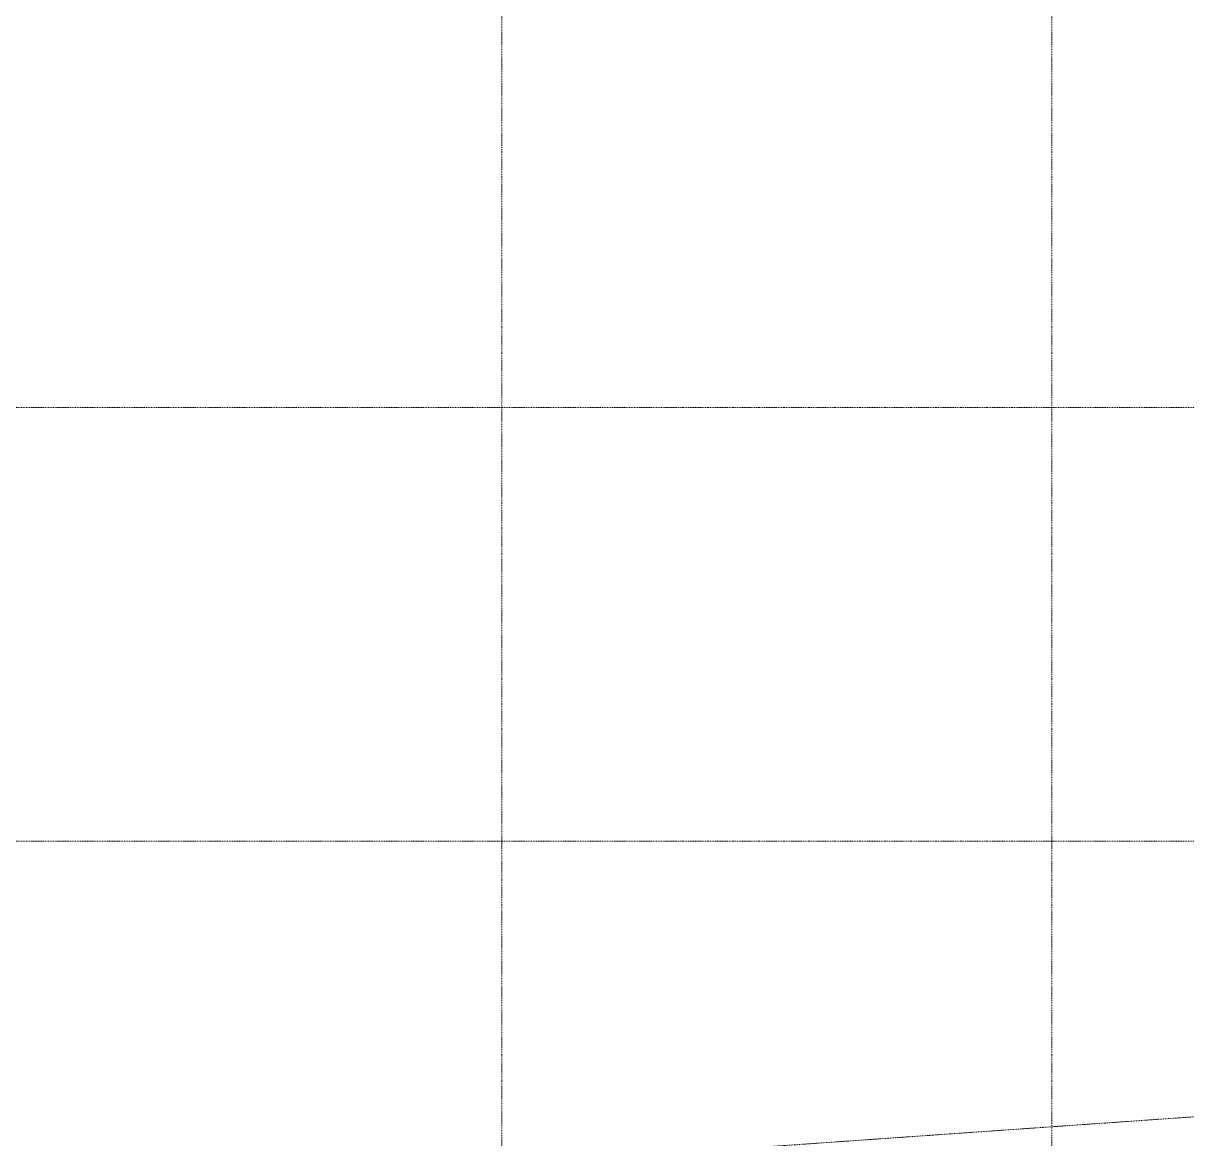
# Model space of a CAD drawing. Header units: millimetres. Extents: x -798 to 124478, y -405 to 121556.
# Drawn here: x 89345 to 106912, y 37086 to 53926 of the extents above; entities that cross this region are included whole.
import ezdxf

# ---------------------------------------------------------------- set-up
doc = ezdxf.new("R2010")
doc.units = ezdxf.units.MM
doc.linetypes.add('CENTER', pattern=[2, 1.25, -0.25, 0.25, -0.25])
doc.linetypes.add('Strichpunkt', pattern=[25.4, 12.7, -6.35, 0, -6.35])
doc.layers.add('A-AXES', color=40, linetype='CENTER', lineweight=5)

# ---------------------------------------------------------------- blocks, each defined once
blk = doc.blocks.new('оси 2')
at = {"layer": 'A-AXES', "linetype": 'Strichpunkt', "transparency": 33554687}
for p, q in [((2255992, -2362645), (2255992, -2397634)), ((2264292, -2362645), (2264292, -2397052)), ((2282097, -2385496), (2205788, -2385496)), ((2282097, -2392046), (2205788, -2392046)), ((2282062, -2395111), (2165208, -2403306))]:
    blk.add_line(p, q, dxfattribs=at)

msp = doc.modelspace()

# ---------------------------------------------------------------- block references
msp.add_blockref('оси 2', (-2159419, 2433624))

doc.saveas('drawing.dxf')
